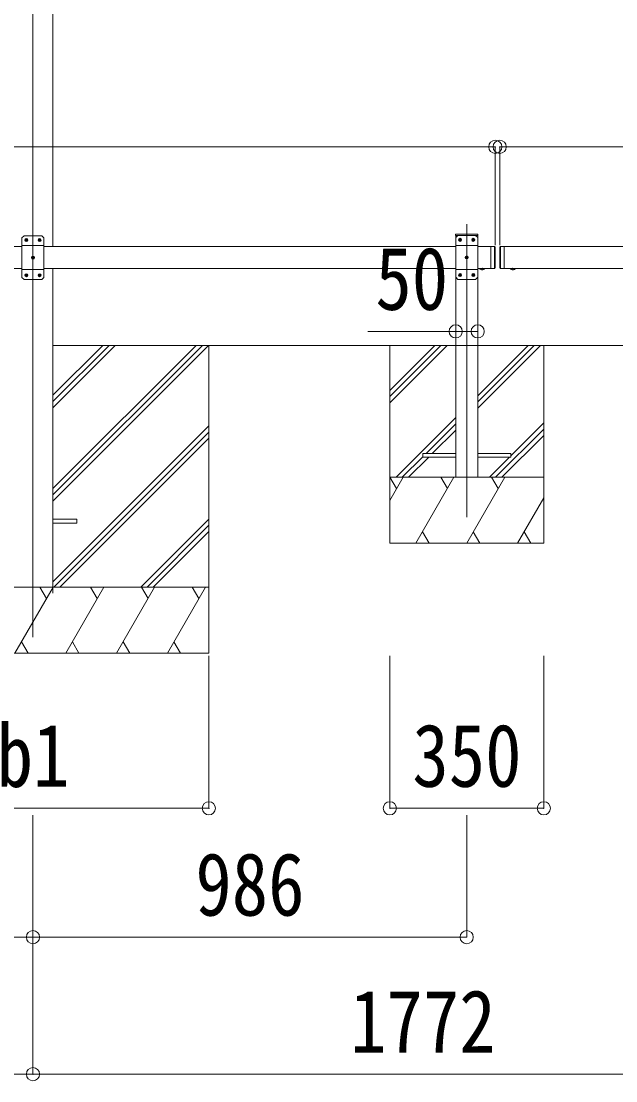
# Model space of a CAD drawing. Units: millimetres at full size, sheet at 1:30. Extents: x -8385 to 8479, y -5853 to 5787.
# Drawn here: x 2573 to 3924, y -3390 to -980 of the extents above; entities that cross this region are included whole.
import ezdxf
from ezdxf.enums import TextEntityAlignment as Align

# ---------------------------------------------------------------- set-up
doc = ezdxf.new("R2010")
doc.units = ezdxf.units.MM
doc.header["$LTSCALE"] = 30
doc.header["$PDMODE"] = 32
doc.header["$PDSIZE"] = 30
for name, color, linetype, lineweight in [('0-0_0', 7, 'Continuous', 9), ('0-1_本体', 4, 'Continuous', 9), ('0-2_部品', 7, 'Continuous', 9), ('0-4_TABLE1', 3, 'Continuous', 9), ('0-5_DIM1', 3, 'Continuous', 9), ('0-8_PARTS2', 2, 'Continuous', 9), ('0-A_寸法', 6, 'Continuous', 9), ('0-B_EXTLINE', 6, 'Continuous', 9)]:
    doc.layers.add(name, color=color, linetype=linetype, lineweight=lineweight)
doc.styles.add('ＭＳ ゴシック', font='')
doc.styles.get('ＭＳ ゴシック').set_extended_font_data('MS Gothic')

msp = doc.modelspace()

# ---------------------------------------------------------------- linework, layer by layer
at = {"layer": '0-0_0'}
for p, q in [((2644.61, -1717.54), (3560.41, -1717.54)), ((2644.61, -2071.6), (2998.67, -1717.54)), ((2644.61, -2043.32), (2970.39, -1717.54)), ((2644.61, -2057.46), (2984.53, -1717.54)), ((2644.61, -1859.47), (2786.54, -1717.54)), ((2644.61, -1845.33), (2772.4, -1717.54)), ((2644.61, -1831.19), (2758.25, -1717.54)), ((2999.41, -1717.54), (2999.41, -2417.54)), ((3158.01, -1717.54), (4069.09, -1717.54)), ((4152.8, -1717.54), (3241.73, -1717.54)), ((3410.41, -1717.54), (3410.41, -2167.54)), ((3410.41, -1819.89), (3512.76, -1717.54)), ((3410.41, -1834.03), (3526.9, -1717.54)), ((3410.41, -1848.17), (3541.04, -1717.54)), ((3610.41, -1717.54), (3877.41, -1717.54)), ((3610.41, -1860.3), (3753.17, -1717.54)), ((3610.41, -1846.16), (3739.03, -1717.54)), ((3610.41, -1832.02), (3724.89, -1717.54)), ((3760.41, -2167.54), (3760.41, -1717.54)), ((4331.91, -1717.53), (3778.83, -1717.53)), ((2644.61, -2255.45), (2999.41, -1900.65)), ((3424.88, -2017.54), (3560.41, -1882.02)), ((3493.03, -1963.54), (3560.41, -1896.16)), ((3685.41, -1969.15), (3760.41, -1894.15)), ((2646.66, -2267.54), (2999.41, -1914.79)), ((3507.17, -1963.54), (3560.41, -1910.3)), ((3651.16, -2017.54), (3760.41, -1908.29)), ((3665.3, -2017.54), (3760.41, -1922.44)), ((2660.8, -2267.54), (2999.41, -1928.93)), ((3439.03, -2017.54), (3485.41, -1971.16)), ((3453.17, -2017.54), (3499.17, -1971.54)), ((3637.02, -2017.54), (3683.02, -1971.54)), ((3410.41, -2070.65), (3441.07, -2017.54)), ((3410.41, -2017.54), (3760.41, -2017.54)), ((3426.07, -2043.52), (3411.07, -2017.54)), ((3469.94, -2167.54), (3556.54, -2017.54)), ((3541.54, -2043.52), (3526.54, -2017.54)), ((3585.41, -2167.54), (3672.01, -2017.54)), ((3657.01, -2043.52), (3642.01, -2017.54)), ((3700.88, -2167.54), (3760.41, -2064.44)), ((2844.65, -2267.54), (2999.41, -2112.78)), ((2858.79, -2267.54), (2999.41, -2126.92)), ((2872.93, -2267.54), (2999.41, -2141.07)), ((3484.94, -2141.56), (3499.94, -2167.54)), ((3600.41, -2141.56), (3615.41, -2167.54)), ((3715.88, -2141.56), (3730.88, -2167.54)), ((3410.41, -2167.54), (3760.41, -2167.54)), ((2999.41, -2267.54), (2199.41, -2267.54)), ((2558.52, -2417.54), (2645.12, -2267.54)), ((2630.12, -2293.52), (2615.12, -2267.54)), ((2673.99, -2417.54), (2760.59, -2267.54)), ((2745.59, -2293.52), (2730.59, -2267.54)), ((2789.46, -2417.54), (2876.06, -2267.54)), ((2846.06, -2267.54), (2861.06, -2293.52)), ((2904.93, -2417.54), (2991.53, -2267.54)), ((2961.53, -2267.54), (2976.53, -2293.52)), ((2573.52, -2391.56), (2588.52, -2417.54)), ((2688.99, -2391.56), (2703.99, -2417.54)), ((2804.46, -2391.56), (2819.46, -2417.54)), ((2919.93, -2391.56), (2934.93, -2417.54)), ((2199.41, -2417.54), (2999.41, -2417.54))]:
    msp.add_line(p, q, dxfattribs=at)
at = {"layer": '0-1_本体'}
for p, q in [((2644.61, 194.85), (2644.61, -1492.54)), ((2644.61, -1542.54), (2644.61, -2281.53))]:
    msp.add_line(p, q, dxfattribs=at)
at = {"layer": '0-2_部品', "color": 4}
for p, q in [((3560.41, -1963.54), (3485.41, -1963.54)), ((3685.41, -1963.54), (3610.41, -1963.54)), ((3610.41, -1971.54), (3685.41, -1971.54)), ((3685.41, -1971.54), (3685.41, -1963.54)), ((2644.61, -2113.04), (2699.41, -2113.04)), ((2699.41, -2113.04), (2699.41, -2122.04)), ((2644.61, -2122.04), (2699.41, -2122.04))]:
    msp.add_line(p, q, dxfattribs=at)
msp.add_lwpolyline([(3485.41, -1963.54), (3485.41, -1971.54), (3560.41, -1971.54)], dxfattribs=at)
at = {"layer": '0-4_TABLE1'}
for p, q in [((3560.41, -2017.54), (3560.41, -1467.54)), ((3610.41, -1467.54), (3560.41, -1467.54)), ((3610.41, -2017.54), (3610.41, -1467.54)), ((1174.41, -1492.54), (2574.41, -1492.54)), ((2624.41, -1492.54), (3560.41, -1492.54)), ((3610.41, -1492.54), (3640.41, -1492.54)), ((3670.51, -1492.53), (4346.61, -1492.53)), ((1174.41, -1542.54), (2574.41, -1542.54)), ((2624.41, -1542.54), (3560.41, -1542.54)), ((3610.41, -1542.54), (3640.41, -1542.54)), ((3670.51, -1542.53), (4346.61, -1542.53))]:
    msp.add_line(p, q, dxfattribs=at)
at = {"layer": '0-5_DIM1'}
for p, q in [((2579.41, -1468.07), (2574.41, -1473.07)), ((2619.41, -1468.07), (2579.41, -1468.07)), ((2619.41, -1468.07), (2624.41, -1473.07)), ((3560.11, -1467.54), (3560.21, -1465.49)), ((3610.71, -1467.54), (3560.11, -1467.54)), ((3565.41, -1467.54), (3560.41, -1472.54)), ((3609.6, -1464.54), (3561.21, -1464.54)), ((3605.41, -1467.54), (3565.41, -1467.54)), ((3605.41, -1467.54), (3610.41, -1472.54)), ((3610.71, -1467.54), (3610.6, -1465.49)), ((2574.41, -1473.07), (2574.41, -1563.07)), ((2624.41, -1490.77), (2574.41, -1490.77)), ((2583.15, -1477.65), (2582.31, -1477.65)), ((2585.67, -1478.49), (2586.51, -1478.49)), ((2613.15, -1477.65), (2612.31, -1477.65)), ((2615.67, -1478.49), (2616.51, -1478.49)), ((2624.41, -1563.07), (2624.41, -1473.07)), ((3560.41, -1472.54), (3560.41, -1562.54)), ((3610.41, -1490.24), (3560.41, -1490.24)), ((3569.15, -1477.12), (3568.31, -1477.12)), ((3571.67, -1477.96), (3572.51, -1477.96)), ((3599.15, -1477.12), (3598.31, -1477.12)), ((3601.67, -1477.96), (3602.51, -1477.96)), ((3610.41, -1562.54), (3610.41, -1472.54)), ((3640.41, -1492.54), (3640.41, -1542.54)), ((3640.41, -1492.54), (3648.41, -1492.54)), ((3648.41, -1492.54), (3648.41, -1542.54)), ((3650.41, -1494.54), (3648.41, -1492.54)), ((3662.51, -1492.53), (3662.51, -1542.53)), ((3670.51, -1492.53), (3670.51, -1542.53)), ((2598.15, -1517.65), (2597.31, -1517.65)), ((3584.15, -1517.12), (3583.31, -1517.12)), ((3586.67, -1517.96), (3587.51, -1517.96)), ((3650.41, -1494.54), (3650.41, -1540.54)), ((3660.51, -1494.53), (3660.51, -1540.53)), ((2600.67, -1518.49), (2601.51, -1518.49)), ((3650.41, -1540.54), (3648.41, -1542.54)), ((3660.51, -1540.53), (3662.51, -1542.53)), ((2624.41, -1545.37), (2574.41, -1545.37)), ((2579.41, -1568.07), (2574.41, -1563.07)), ((2583.15, -1557.65), (2582.31, -1557.65)), ((2585.67, -1558.49), (2586.51, -1558.49)), ((2613.15, -1557.65), (2612.31, -1557.65)), ((2615.67, -1558.49), (2616.51, -1558.49)), ((2619.41, -1568.07), (2624.41, -1563.07)), ((3610.41, -1544.84), (3560.41, -1544.84)), ((3565.41, -1567.54), (3560.41, -1562.54)), ((3569.15, -1557.12), (3568.31, -1557.12)), ((3571.67, -1557.96), (3572.51, -1557.96)), ((3599.15, -1557.12), (3598.31, -1557.12)), ((3601.67, -1557.96), (3602.51, -1557.96)), ((3605.41, -1567.54), (3610.41, -1562.54)), ((3614.51, -1542.54), (3626.31, -1542.54)), ((3614.51, -1542.54), (3614.51, -1543.05)), ((3614.51, -1543.05), (3626.31, -1543.05)), ((3617.91, -1542.54), (3622.91, -1542.54)), ((3626.31, -1542.54), (3626.31, -1543.05)), ((3640.41, -1542.54), (3648.41, -1542.54)), ((3662.51, -1542.53), (3672.51, -1542.53)), ((3696.41, -1542.53), (3684.61, -1542.53)), ((3684.61, -1542.53), (3684.61, -1543.04)), ((3696.41, -1542.53), (3684.61, -1542.53)), ((3684.61, -1542.53), (3684.61, -1543.04)), ((3696.41, -1543.04), (3684.61, -1543.04)), ((3696.41, -1543.04), (3684.61, -1543.04)), ((3693.01, -1542.53), (3688.01, -1542.53)), ((3693.01, -1542.53), (3688.01, -1542.53)), ((3696.41, -1542.53), (3696.41, -1543.04)), ((3696.41, -1542.53), (3696.41, -1543.04)), ((2579.41, -1568.07), (2619.41, -1568.07)), ((3565.41, -1567.54), (3605.41, -1567.54))]:
    msp.add_line(p, q, dxfattribs=at)
for points in [[(2582.31, -1477.65), (2582.31, -1478.49), (2583.15, -1478.49)], [(2584.83, -1476.81), (2584.83, -1475.97), (2583.99, -1475.97), (2583.99, -1476.81)], [(2583.99, -1479.33), (2583.99, -1480.17), (2584.83, -1480.17), (2584.83, -1479.33)], [(2586.51, -1478.49), (2586.51, -1477.65), (2585.67, -1477.65)], [(2612.31, -1477.65), (2612.31, -1478.49), (2613.15, -1478.49)], [(2614.83, -1476.81), (2614.83, -1475.97), (2613.99, -1475.97), (2613.99, -1476.81)], [(2613.99, -1479.33), (2613.99, -1480.17), (2614.83, -1480.17), (2614.83, -1479.33)], [(2616.51, -1478.49), (2616.51, -1477.65), (2615.67, -1477.65)], [(3568.31, -1477.12), (3568.31, -1477.96), (3569.15, -1477.96)], [(3570.83, -1476.28), (3570.83, -1475.44), (3569.99, -1475.44), (3569.99, -1476.28)], [(3569.99, -1478.8), (3569.99, -1479.64), (3570.83, -1479.64), (3570.83, -1478.8)], [(3572.51, -1477.96), (3572.51, -1477.12), (3571.67, -1477.12)], [(3598.31, -1477.12), (3598.31, -1477.96), (3599.15, -1477.96)], [(3600.83, -1476.28), (3600.83, -1475.44), (3599.99, -1475.44), (3599.99, -1476.28)], [(3599.99, -1478.8), (3599.99, -1479.64), (3600.83, -1479.64), (3600.83, -1478.8)], [(3602.51, -1477.96), (3602.51, -1477.12), (3601.67, -1477.12)], [(3660.51, -1494.53), (3662.51, -1492.53), (3672.51, -1492.53)], [(2597.31, -1517.65), (2597.31, -1518.49), (2598.15, -1518.49)], [(2599.83, -1516.81), (2599.83, -1515.97), (2598.99, -1515.97), (2598.99, -1516.81)], [(2601.51, -1518.49), (2601.51, -1517.65), (2600.67, -1517.65)], [(3583.31, -1517.12), (3583.31, -1517.96), (3584.15, -1517.96)], [(3585.83, -1516.28), (3585.83, -1515.44), (3584.99, -1515.44), (3584.99, -1516.28)], [(3587.51, -1517.96), (3587.51, -1517.12), (3586.67, -1517.12)], [(2598.99, -1519.33), (2598.99, -1520.17), (2599.83, -1520.17), (2599.83, -1519.33)], [(3584.99, -1518.8), (3584.99, -1519.64), (3585.83, -1519.64), (3585.83, -1518.8)], [(3617.96, -1545.25), (3619.26, -1542.59), (3620.41, -1541.98)], [(3622.86, -1545.25), (3621.56, -1542.59), (3620.41, -1541.98)], [(3688.06, -1545.25), (3689.36, -1542.58), (3690.51, -1541.97)], [(3688.06, -1545.25), (3689.36, -1542.58), (3690.51, -1541.97)], [(3692.96, -1545.25), (3691.66, -1542.58), (3690.51, -1541.97)], [(3692.96, -1545.25), (3691.66, -1542.58), (3690.51, -1541.97)], [(2582.31, -1557.65), (2582.31, -1558.49), (2583.15, -1558.49)], [(2584.83, -1556.81), (2584.83, -1555.97), (2583.99, -1555.97), (2583.99, -1556.81)], [(2583.99, -1559.33), (2583.99, -1560.17), (2584.83, -1560.17), (2584.83, -1559.33)], [(2586.51, -1558.49), (2586.51, -1557.65), (2585.67, -1557.65)], [(2612.31, -1557.65), (2612.31, -1558.49), (2613.15, -1558.49)], [(2614.83, -1556.81), (2614.83, -1555.97), (2613.99, -1555.97), (2613.99, -1556.81)], [(2613.99, -1559.33), (2613.99, -1560.17), (2614.83, -1560.17), (2614.83, -1559.33)], [(2616.51, -1558.49), (2616.51, -1557.65), (2615.67, -1557.65)], [(3568.31, -1557.12), (3568.31, -1557.96), (3569.15, -1557.96)], [(3570.83, -1556.28), (3570.83, -1555.44), (3569.99, -1555.44), (3569.99, -1556.28)], [(3569.99, -1558.8), (3569.99, -1559.64), (3570.83, -1559.64), (3570.83, -1558.8)], [(3572.51, -1557.96), (3572.51, -1557.12), (3571.67, -1557.12)], [(3598.31, -1557.12), (3598.31, -1557.96), (3599.15, -1557.96)], [(3600.83, -1556.28), (3600.83, -1555.44), (3599.99, -1555.44), (3599.99, -1556.28)], [(3599.99, -1558.8), (3599.99, -1559.64), (3600.83, -1559.64), (3600.83, -1558.8)], [(3602.51, -1557.96), (3602.51, -1557.12), (3601.67, -1557.12)]]:
    msp.add_lwpolyline(points, dxfattribs=at)
for centre in [(2584.41, -1478.07), (2614.41, -1478.07), (3570.41, -1477.54), (3600.41, -1477.54), (2599.41, -1518.07), (3585.41, -1517.54), (2584.41, -1558.07), (2614.41, -1558.07), (3570.41, -1557.54), (3600.41, -1557.54)]:
    msp.add_circle(centre, 3.5, dxfattribs=at)
for centre, radius, start, end in [((3561.21, -1465.54), 1, 90, 176.99994), ((3609.6, -1465.54), 1, 3.00011, 90), ((2583.15, -1476.81), 0.84, 270, 0), ((2583.15, -1479.33), 0.84, 0, 90), ((2585.67, -1476.81), 0.84, 180, 270), ((2585.67, -1479.33), 0.84, 90, 180), ((2613.15, -1476.81), 0.84, 270, 0), ((2613.15, -1479.33), 0.84, 0, 90), ((2615.67, -1476.81), 0.84, 180, 270), ((2615.67, -1479.33), 0.84, 90, 180), ((3569.15, -1476.28), 0.84, 270, 0), ((3569.15, -1478.8), 0.84, 0, 90), ((3571.67, -1476.28), 0.84, 180, 270), ((3571.67, -1478.8), 0.84, 90, 180), ((3599.15, -1476.28), 0.84, 270, 0), ((3599.15, -1478.8), 0.84, 0, 90), ((3601.67, -1476.28), 0.84, 180, 270), ((3601.67, -1478.8), 0.84, 90, 180), ((2598.15, -1516.81), 0.84, 270, 0), ((2600.67, -1516.81), 0.84, 180, 270), ((3584.15, -1516.28), 0.84, 270, 0), ((3584.15, -1518.8), 0.84, 0, 90), ((3586.67, -1516.28), 0.84, 180, 270), ((3586.67, -1518.8), 0.84, 90, 180), ((2598.15, -1519.33), 0.84, 0, 90), ((2600.67, -1519.33), 0.84, 90, 180), ((2583.15, -1556.81), 0.84, 270, 0), ((2583.15, -1559.33), 0.84, 0, 90), ((2585.67, -1556.81), 0.84, 180, 270), ((2585.67, -1559.33), 0.84, 90, 180), ((2613.15, -1556.81), 0.84, 270, 0), ((2613.15, -1559.33), 0.84, 0, 90), ((2615.67, -1556.81), 0.84, 180, 270), ((2615.67, -1559.33), 0.84, 90, 180), ((3569.15, -1556.28), 0.84, 270, 0), ((3569.15, -1558.8), 0.84, 0, 90), ((3571.67, -1556.28), 0.84, 180, 270), ((3571.67, -1558.8), 0.84, 90, 180), ((3599.15, -1556.28), 0.84, 270, 0), ((3599.15, -1558.8), 0.84, 0, 90), ((3601.67, -1556.28), 0.84, 180, 270), ((3601.67, -1558.8), 0.84, 90, 180), ((3620.41, -1537.62), 8.02, 222.61678, 317.38322), ((3690.51, -1537.61), 8.02, 222.61678, 317.38322), ((3690.51, -1537.61), 8.02, 222.61678, 317.38322)]:
    msp.add_arc(centre, radius, start, end, dxfattribs=at)
at = {"layer": '0-8_PARTS2'}
for p, q in [((2599.41, 368.47), (2599.41, -2381.53)), ((3585.41, -2108.09), (3585.41, -1442.05))]:
    msp.add_line(p, q, dxfattribs=at)
at = {"layer": '0-A_寸法'}
for p, q in [((-1351.59, -1266.06), (3650.41, -1266.06)), ((3660.41, -1266.06), (3660.41, -1489.85)), ((3660.41, -1266.06), (6514.41, -1266.06)), ((3610.41, -1685.78), (3560.41, -1685.78)), ((3410.72, -2770.56), (3760.76, -2770.56)), ((1149.41, -3063.53), (2599.41, -3063.53)), ((2599.41, -3063.53), (3585.41, -3063.53)), ((-300.59, -3375.39), (2599.41, -3375.39)), ((4371.41, -3375.39), (2599.41, -3375.39))]:
    msp.add_line(p, q, dxfattribs=at)
for p in [(3660.41, -1266.06), (2599.41, -3375.39)]:
    msp.add_point(p, dxfattribs=at)
at = {"layer": '0-B_EXTLINE'}
for p, q in [((3650.41, -1266.06), (3650.41, -1489.85)), ((3560.41, -1685.78), (3360.41, -1685.78)), ((2999.41, -2770.56), (2999.41, -2423.4)), ((3410.72, -2770.56), (3410.72, -2423.4)), ((3760.76, -2770.56), (3760.76, -2423.4)), ((2199.41, -2770.56), (2999.41, -2770.56)), ((2599.41, -3063.53), (2599.41, -2786.38)), ((2599.41, -3375.39), (2599.41, -2786.38)), ((3585.41, -3063.53), (3585.41, -2786.38))]:
    msp.add_line(p, q, dxfattribs=at)
for p in [(3650.41, -1266.06), (3560.41, -1685.78), (3610.41, -1685.78), (2999.41, -2770.56), (3410.72, -2770.56), (3760.76, -2770.56), (2599.41, -3063.53), (3585.41, -3063.53), (2599.41, -3375.39)]:
    msp.add_point(p, dxfattribs=at)

# ---------------------------------------------------------------- texts
at = {"layer": '0-A_寸法', "color": 7, "style": 'ＭＳ ゴシック', "width": 0.85}
msp.add_text('1772', height=143, dxfattribs=at).set_placement((3320.41, -3369.39), align=Align.BOTTOM_LEFT)
at = {"layer": '0-B_EXTLINE', "color": 7, "style": 'ＭＳ ゴシック', "width": 0.85}
for s, p in [('50', (3377.91, -1679.78)), ('b1', (2516.91, -2764.56)), ('350', (3461.99, -2764.56)), ('986', (2968.66, -3057.53))]:
    msp.add_text(s, height=143, dxfattribs=at).set_placement(p, align=Align.BOTTOM_LEFT)

doc.saveas('drawing.dxf')
